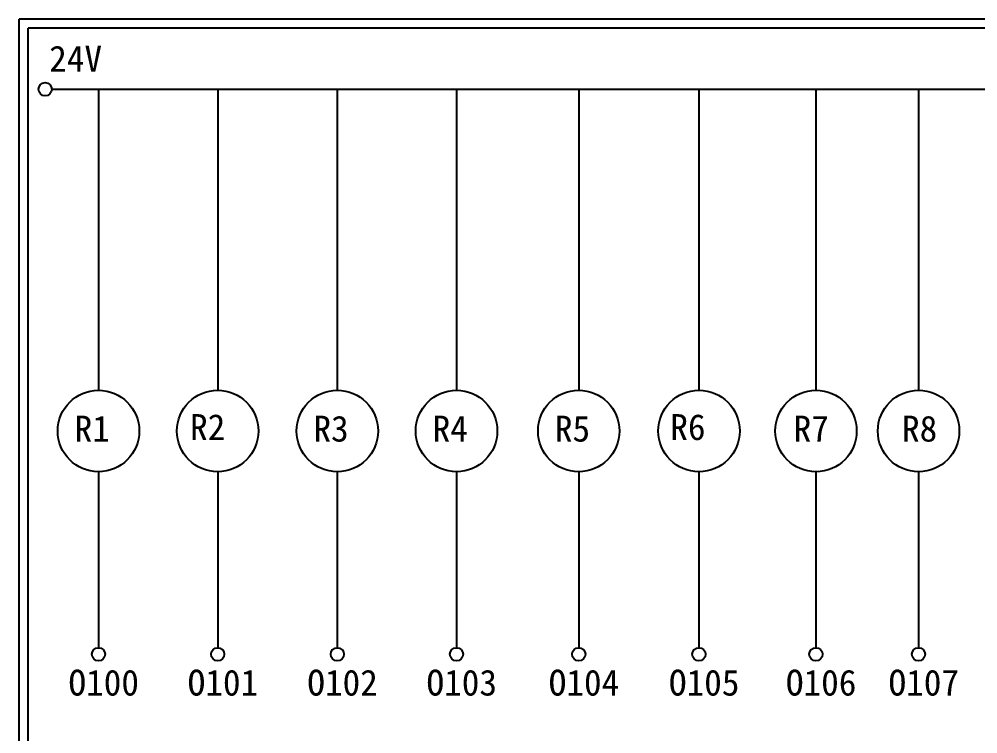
# Model space of a CAD drawing. Extents: x 889 to 1176, y 251 to 455.
# Drawn here: x 889.1 to 1022.3, y 355.8 to 455.2 of the extents above; entities that cross this region are included whole.
import ezdxf

# ---------------------------------------------------------------- set-up
doc = ezdxf.new("R2010")
doc.units = 0
doc.layers.add('圖框層', color=7, linetype='CONTINUOUS')
doc.layers.add('標尺寸層', color=3, linetype='CONTINUOUS')
doc.styles.add('STSL', font='kaiu.ttf')

msp = doc.modelspace()

# ---------------------------------------------------------------- linework, layer by layer
at = {"layer": '圖框層', "color": 7}
for p, q in [((1176.07, 455.16), (889.07, 455.16)), ((889.07, 251.2), (889.07, 455.16)), ((1174.82, 453.91), (890.32, 453.91)), ((890.32, 252.44), (890.32, 453.91))]:
    msp.add_line(p, q, dxfattribs=at)
at = {"layer": '標尺寸層', "color": 7}
for p, q in [((893.61, 445.42), (1171.21, 445.42)), ((900.09, 445.42), (900.09, 403.59)), ((916.65, 445.42), (916.65, 403.59)), ((933.27, 445.42), (933.27, 403.59)), ((949.83, 445.42), (949.83, 403.59)), ((966.81, 445.42), (966.81, 403.59)), ((983.51, 445.42), (983.51, 403.59)), ((999.76, 445.42), (999.76, 403.59)), ((1014.02, 445.42), (1014.02, 403.59)), ((900.09, 392.26), (900.09, 367.81)), ((916.65, 392.26), (916.65, 367.81)), ((933.27, 392.26), (933.27, 367.81)), ((949.83, 392.26), (949.83, 367.81)), ((966.81, 392.26), (966.81, 367.81)), ((983.51, 392.26), (983.51, 367.81)), ((999.76, 392.26), (999.76, 367.81)), ((1014.02, 392.26), (1014.02, 367.81))]:
    msp.add_line(p, q, dxfattribs=at)
for centre, radius in [((892.69, 445.42), 0.92), ((900.09, 397.92), 5.66), ((916.65, 397.92), 5.66), ((933.27, 397.92), 5.66), ((949.83, 397.92), 5.66), ((966.81, 397.92), 5.66), ((983.51, 397.92), 5.66), ((999.76, 397.92), 5.66), ((1014.02, 397.92), 5.66), ((900.09, 366.89), 0.92), ((916.65, 366.89), 0.92), ((933.27, 366.89), 0.92), ((949.83, 366.89), 0.92), ((966.81, 366.89), 0.92), ((983.51, 366.89), 0.92), ((999.76, 366.89), 0.92), ((1014.02, 366.89), 0.92)]:
    msp.add_circle(centre, radius, dxfattribs=at)

# ---------------------------------------------------------------- texts
at = {"layer": '圖框層', "color": 4, "style": 'STSL'}
for s, p in [('24V', (893.24, 447.88)), ('R1', (896.77, 396.45)), ('R2', (912.81, 396.67)), ('R3', (929.95, 396.45)), ('R4', (946.51, 396.45)), ('R5', (963.49, 396.45)), ('R6', (979.53, 396.67)), ('R7', (996.66, 396.45)), ('R8', (1011.72, 396.45)), ('O100', (895.92, 361.15)), ('O101', (912.48, 361.15)), ('O102', (929.1, 361.15)), ('O103', (945.66, 361.15)), ('O104', (962.64, 361.15)), ('O105', (979.34, 361.15)), ('O106', (995.59, 361.15)), ('O107', (1009.85, 361.15))]:
    msp.add_text(s, height=3.6, dxfattribs=at).set_placement(p)

doc.saveas('drawing.dxf')
